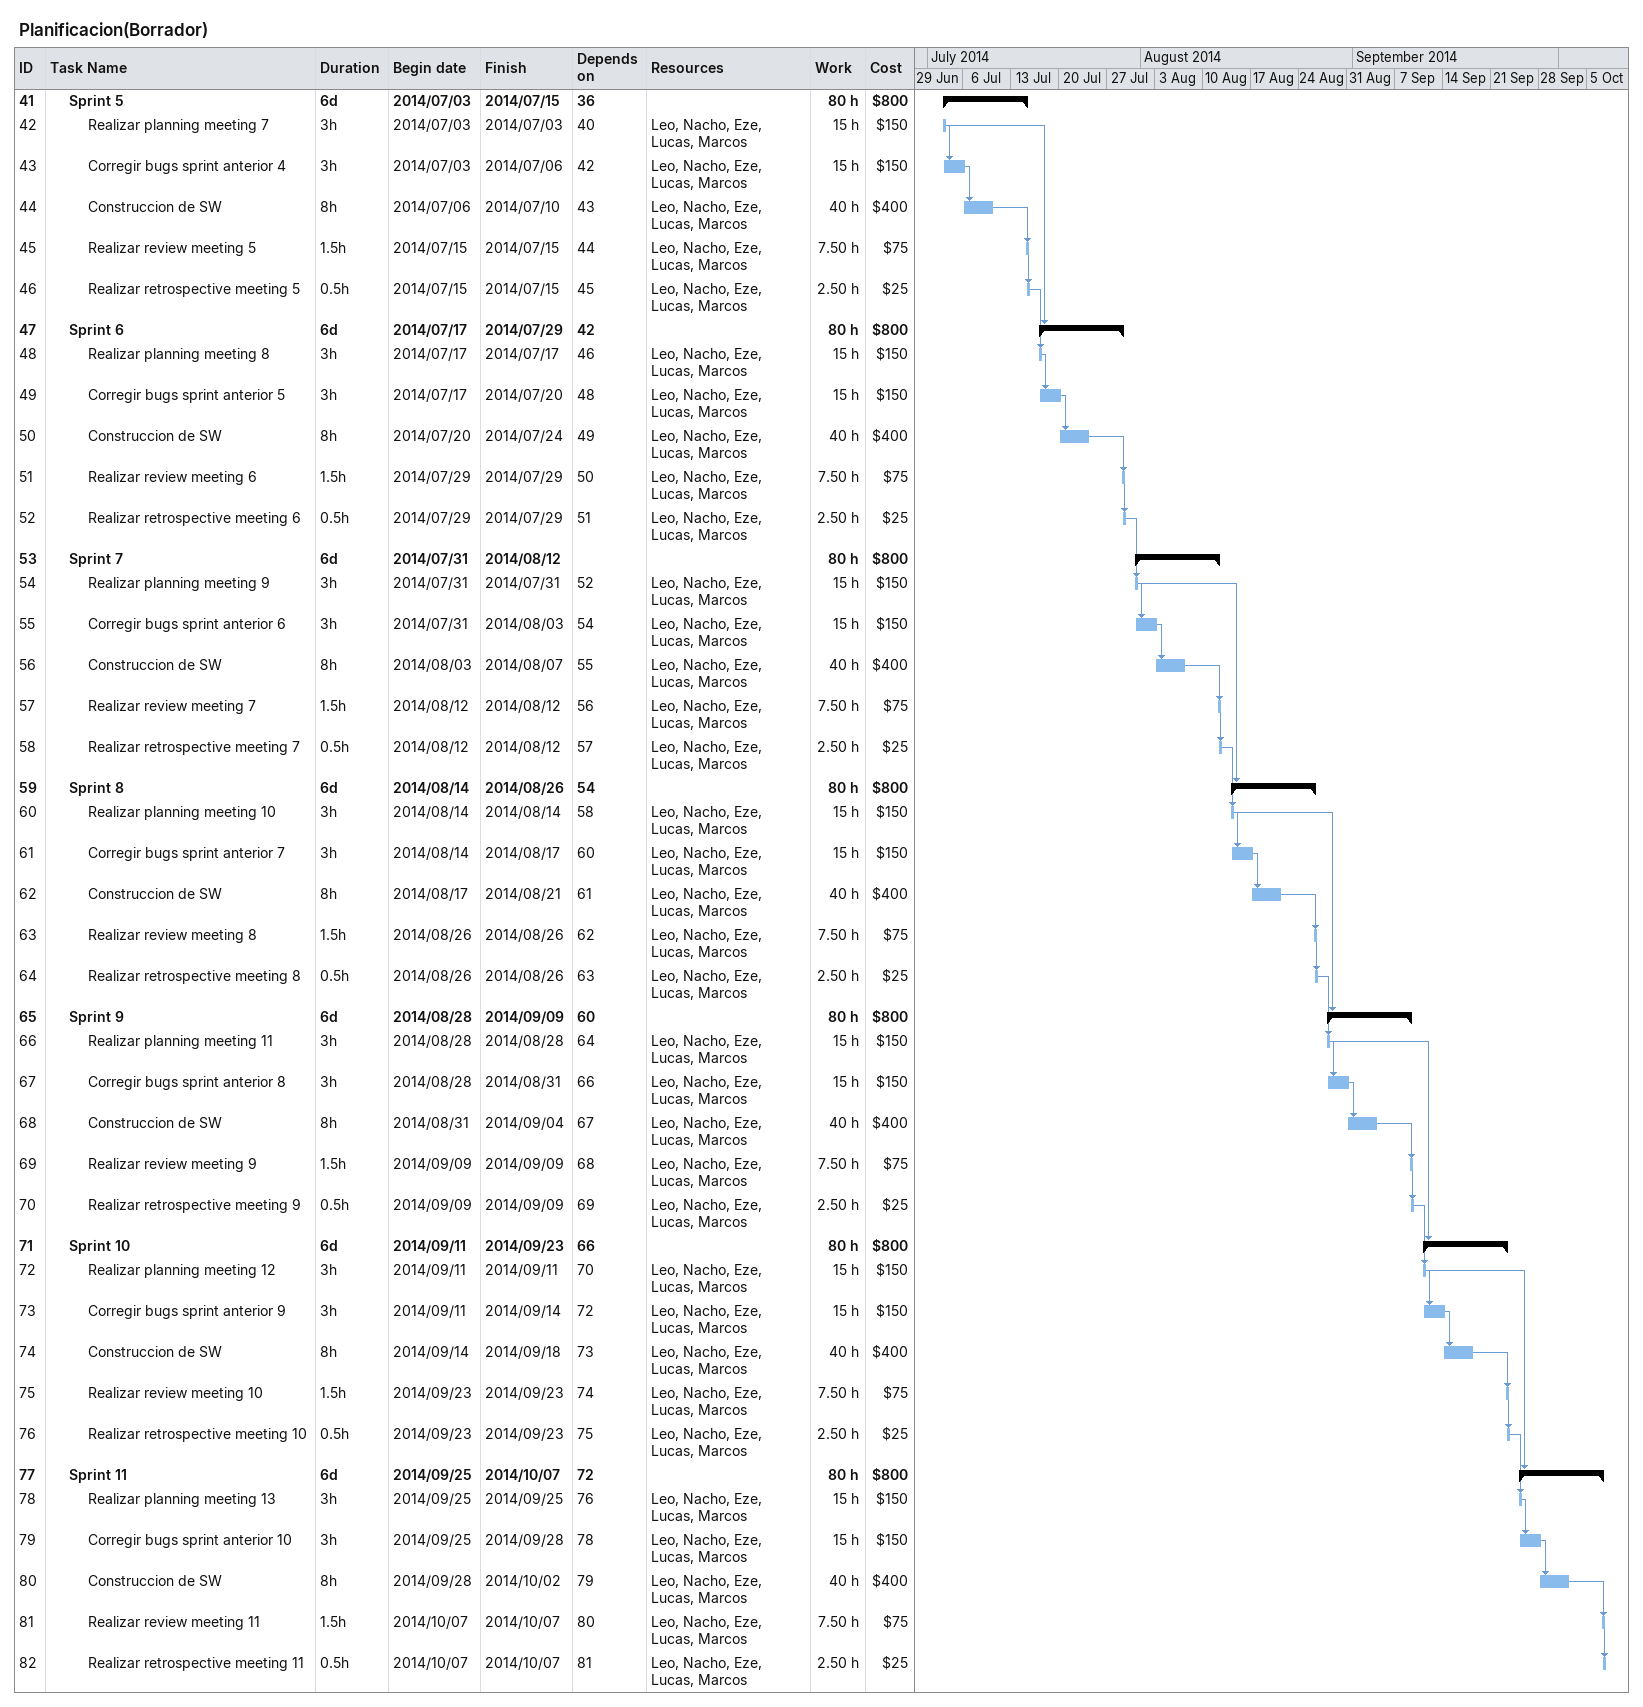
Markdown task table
Planificacion(Borrador)

| ID | Level | Task | Duration | Start | Finish | Predecessors | Resources | Work (h) | Cost ($) |
|---|---|---|---|---|---|---|---|---|---|
| 41 | 2 | **Sprint 5** | 6d | 2014-07-03 | 2014-07-15 | 36 |  | 80 | 800 |
| 42 | 3 | Realizar planning meeting 7 | 3h | 2014-07-03 | 2014-07-03 | 40 | Leo, Nacho, Eze, Lucas, Marcos | 15 | 150 |
| 43 | 3 | Corregir bugs sprint anterior 4 | 3h | 2014-07-03 | 2014-07-06 | 42 | Leo, Nacho, Eze, Lucas, Marcos | 15 | 150 |
| 44 | 3 | Construccion de SW | 8h | 2014-07-06 | 2014-07-10 | 43 | Leo, Nacho, Eze, Lucas, Marcos | 40 | 400 |
| 45 | 3 | Realizar review meeting 5 | 1.5h | 2014-07-15 | 2014-07-15 | 44 | Leo, Nacho, Eze, Lucas, Marcos | 7.50 | 75 |
| 46 | 3 | Realizar retrospective meeting 5 | 0.5h | 2014-07-15 | 2014-07-15 | 45 | Leo, Nacho, Eze, Lucas, Marcos | 2.50 | 25 |
| 47 | 2 | **Sprint 6** | 6d | 2014-07-17 | 2014-07-29 | 42 |  | 80 | 800 |
| 48 | 3 | Realizar planning meeting 8 | 3h | 2014-07-17 | 2014-07-17 | 46 | Leo, Nacho, Eze, Lucas, Marcos | 15 | 150 |
| 49 | 3 | Corregir bugs sprint anterior 5 | 3h | 2014-07-17 | 2014-07-20 | 48 | Leo, Nacho, Eze, Lucas, Marcos | 15 | 150 |
| 50 | 3 | Construccion de SW | 8h | 2014-07-20 | 2014-07-24 | 49 | Leo, Nacho, Eze, Lucas, Marcos | 40 | 400 |
| 51 | 3 | Realizar review meeting 6 | 1.5h | 2014-07-29 | 2014-07-29 | 50 | Leo, Nacho, Eze, Lucas, Marcos | 7.50 | 75 |
| 52 | 3 | Realizar retrospective meeting 6 | 0.5h | 2014-07-29 | 2014-07-29 | 51 | Leo, Nacho, Eze, Lucas, Marcos | 2.50 | 25 |
| 53 | 2 | **Sprint 7** | 6d | 2014-07-31 | 2014-08-12 |  |  | 80 | 800 |
| 54 | 3 | Realizar planning meeting 9 | 3h | 2014-07-31 | 2014-07-31 | 52 | Leo, Nacho, Eze, Lucas, Marcos | 15 | 150 |
| 55 | 3 | Corregir bugs sprint anterior 6 | 3h | 2014-07-31 | 2014-08-03 | 54 | Leo, Nacho, Eze, Lucas, Marcos | 15 | 150 |
| 56 | 3 | Construccion de SW | 8h | 2014-08-03 | 2014-08-07 | 55 | Leo, Nacho, Eze, Lucas, Marcos | 40 | 400 |
| 57 | 3 | Realizar review meeting 7 | 1.5h | 2014-08-12 | 2014-08-12 | 56 | Leo, Nacho, Eze, Lucas, Marcos | 7.50 | 75 |
| 58 | 3 | Realizar retrospective meeting 7 | 0.5h | 2014-08-12 | 2014-08-12 | 57 | Leo, Nacho, Eze, Lucas, Marcos | 2.50 | 25 |
| 59 | 2 | **Sprint 8** | 6d | 2014-08-14 | 2014-08-26 | 54 |  | 80 | 800 |
| 60 | 3 | Realizar planning meeting 10 | 3h | 2014-08-14 | 2014-08-14 | 58 | Leo, Nacho, Eze, Lucas, Marcos | 15 | 150 |
| 61 | 3 | Corregir bugs sprint anterior 7 | 3h | 2014-08-14 | 2014-08-17 | 60 | Leo, Nacho, Eze, Lucas, Marcos | 15 | 150 |
| 62 | 3 | Construccion de SW | 8h | 2014-08-17 | 2014-08-21 | 61 | Leo, Nacho, Eze, Lucas, Marcos | 40 | 400 |
| 63 | 3 | Realizar review meeting 8 | 1.5h | 2014-08-26 | 2014-08-26 | 62 | Leo, Nacho, Eze, Lucas, Marcos | 7.50 | 75 |
| 64 | 3 | Realizar retrospective meeting 8 | 0.5h | 2014-08-26 | 2014-08-26 | 63 | Leo, Nacho, Eze, Lucas, Marcos | 2.50 | 25 |
| 65 | 2 | **Sprint 9** | 6d | 2014-08-28 | 2014-09-09 | 60 |  | 80 | 800 |
| 66 | 3 | Realizar planning meeting 11 | 3h | 2014-08-28 | 2014-08-28 | 64 | Leo, Nacho, Eze, Lucas, Marcos | 15 | 150 |
| 67 | 3 | Corregir bugs sprint anterior 8 | 3h | 2014-08-28 | 2014-08-31 | 66 | Leo, Nacho, Eze, Lucas, Marcos | 15 | 150 |
| 68 | 3 | Construccion de SW | 8h | 2014-08-31 | 2014-09-04 | 67 | Leo, Nacho, Eze, Lucas, Marcos | 40 | 400 |
| 69 | 3 | Realizar review meeting 9 | 1.5h | 2014-09-09 | 2014-09-09 | 68 | Leo, Nacho, Eze, Lucas, Marcos | 7.50 | 75 |
| 70 | 3 | Realizar retrospective meeting 9 | 0.5h | 2014-09-09 | 2014-09-09 | 69 | Leo, Nacho, Eze, Lucas, Marcos | 2.50 | 25 |
| 71 | 2 | **Sprint 10** | 6d | 2014-09-11 | 2014-09-23 | 66 |  | 80 | 800 |
| 72 | 3 | Realizar planning meeting 12 | 3h | 2014-09-11 | 2014-09-11 | 70 | Leo, Nacho, Eze, Lucas, Marcos | 15 | 150 |
| 73 | 3 | Corregir bugs sprint anterior 9 | 3h | 2014-09-11 | 2014-09-14 | 72 | Leo, Nacho, Eze, Lucas, Marcos | 15 | 150 |
| 74 | 3 | Construccion de SW | 8h | 2014-09-14 | 2014-09-18 | 73 | Leo, Nacho, Eze, Lucas, Marcos | 40 | 400 |
| 75 | 3 | Realizar review meeting 10 | 1.5h | 2014-09-23 | 2014-09-23 | 74 | Leo, Nacho, Eze, Lucas, Marcos | 7.50 | 75 |
| 76 | 3 | Realizar retrospective meeting 10 | 0.5h | 2014-09-23 | 2014-09-23 | 75 | Leo, Nacho, Eze, Lucas, Marcos | 2.50 | 25 |
| 77 | 2 | **Sprint 11** | 6d | 2014-09-25 | 2014-10-07 | 72 |  | 80 | 800 |
| 78 | 3 | Realizar planning meeting 13 | 3h | 2014-09-25 | 2014-09-25 | 76 | Leo, Nacho, Eze, Lucas, Marcos | 15 | 150 |
| 79 | 3 | Corregir bugs sprint anterior 10 | 3h | 2014-09-25 | 2014-09-28 | 78 | Leo, Nacho, Eze, Lucas, Marcos | 15 | 150 |
| 80 | 3 | Construccion de SW | 8h | 2014-09-28 | 2014-10-02 | 79 | Leo, Nacho, Eze, Lucas, Marcos | 40 | 400 |
| 81 | 3 | Realizar review meeting 11 | 1.5h | 2014-10-07 | 2014-10-07 | 80 | Leo, Nacho, Eze, Lucas, Marcos | 7.50 | 75 |
| 82 | 3 | Realizar retrospective meeting 11 | 0.5h | 2014-10-07 | 2014-10-07 | 81 | Leo, Nacho, Eze, Lucas, Marcos | 2.50 | 25 |
